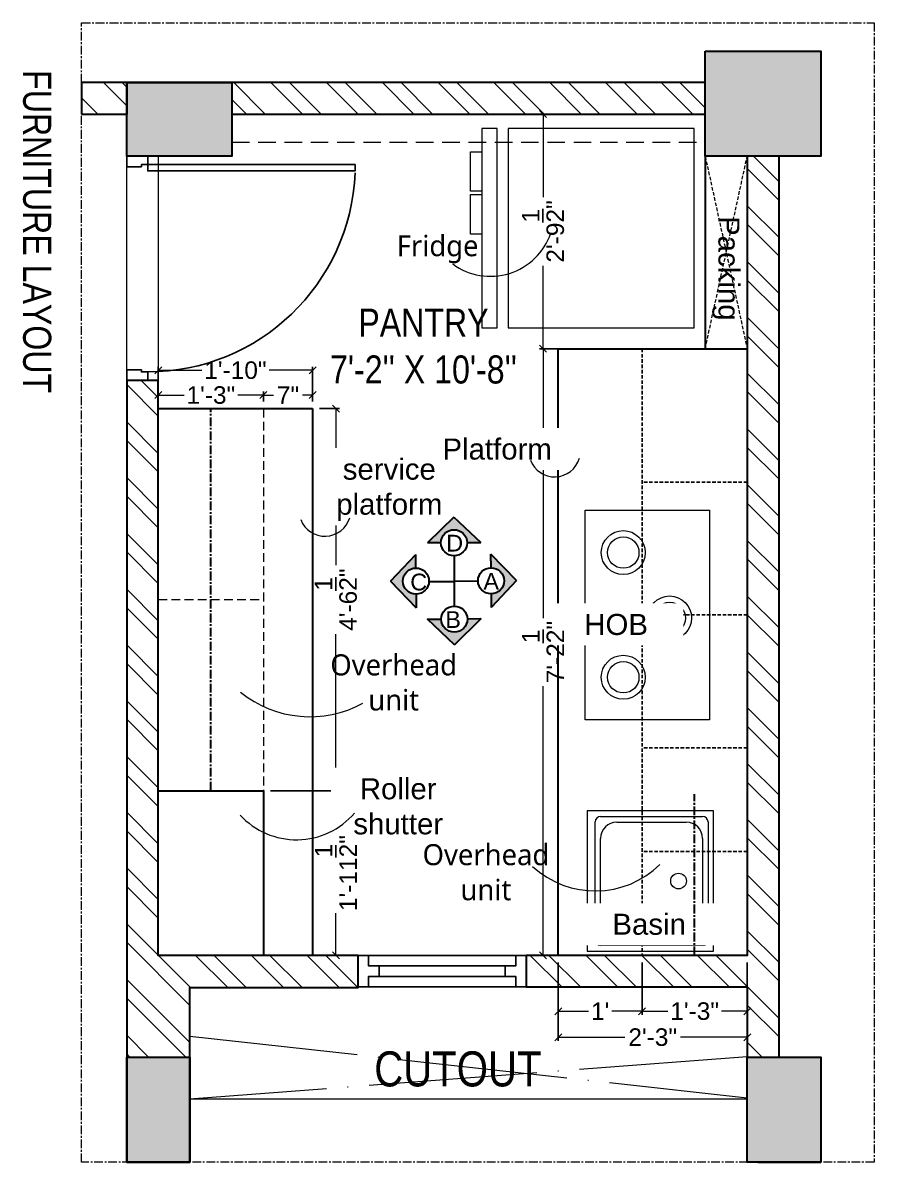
# Model space of a CAD drawing. Header units: millimetres. Extents: x 56222 to 3066687, y -650199 to -121287.
# Drawn here: x 128738.1 to 128859.5, y -184222.3 to -184059.8 of the extents above; entities that cross this region are included whole.
import ezdxf

# ---------------------------------------------------------------- set-up
doc = ezdxf.new("R2010")
doc.units = ezdxf.units.MM
doc.header["$MEASUREMENT"] = 0
doc.header["$PDMODE"] = 35
for name, pattern in [('ACAD_ISO02W100', [15, 12, -3]), ('ACAD_ISO04W100', [30, 24, -3, 0, -3]), ('CENTER', [2, 1.25, -0.25, 0.25, -0.25]), ('DASHED', [0.75, 0.5, -0.25]), ('DASHED2', [0.375, 0.25, -0.125]), ('HIDDEN', [0.375, 0.25, -0.125])]:
    doc.linetypes.add(name, pattern=pattern)
doc.layers.get('Defpoints').update_dxf_attribs({"color": 220})
for name, color, linetype in [('AR DOOR', 40, 'Continuous'), ('AR ELE-5', 134, 'Continuous'), ('AR HATCH-7', 7, 'Continuous')]:
    doc.layers.add(name, color=color, linetype=linetype)
for name, color, linetype, lineweight in [('COLUMN', 1, 'Continuous', 30), ('dim05', 1, 'Continuous', 13), ('Electrical', 84, 'Continuous', 30), ('FIRST FLOOR', 7, 'Continuous', 9), ('FIRST FLOOR ( TEXT )', 7, 'Continuous', 9), ('FIRST FLOOR_( PLine )_', 251, 'Continuous', 30), ('FUR1', 1, 'Continuous', 0), ('FURNITURE', 32, 'Continuous', 9), ('GROUND FLOOR', 7, 'Continuous', 9), ('hatch-wall', 8, 'Continuous', 9), ('Labelling', 1, 'Continuous', 25), ('Text', 7, 'Continuous', 15), ('wall', 7, 'Continuous', 30), ('WALL Dimensions', 1, 'Continuous', 0)]:
    doc.layers.add(name, color=color, linetype=linetype, lineweight=lineweight)
doc.layers.add('XX~SLAB ( PLINE )', color=251, linetype='Continuous', plot=False)
doc.styles.add('Arial', font='arial.ttf')
doc.styles.add("Cn_BT_0'-0", font='swissc.ttf')
doc.styles.add('KATHA', font='swissc.ttf')
doc.styles.get("Standard").update_dxf_attribs({"font": 'arial.ttf', "height": 6})
doc.dimstyles.new('ISO-25', dxfattribs={"dimtxt": 2.5, "dimasz": 1, "dimexe": 0.5, "dimexo": 1, "dimtad": 0, "dimdec": 1, "dimlunit": 4, "dimtxsty": 'Standard', "dimblk": 'OBLIQUE', "dimcen": 2.5, "dimclrd": 1, "dimclre": 1, "dimclrt": 5, "dimadec": 0, "dimazin": 0, "dimtfac": 1, "dimtdec": 1, "dimtmove": 0, "dimatfit": 3, "dimfxl": 1, "dimlwd": -1, "dimarcsym": 0})

# ---------------------------------------------------------------- blocks, each defined once
blk = doc.blocks.new('*U184')
for points in [[(-1025.5, 0), (-985.5, 0), (-985.5, 30), (-975.5, 30), (-975.5, 100), (-1025.5, 100)], [(40, 0), (0, 0), (0, 30), (-10, 30), (-10, 100), (40, 100)], [(0, 0), (0, -985.5), (-30, -985.5), (-30, 0)]]:
    blk.add_lwpolyline(points, close=True)
at = {"layer": 'AR ELE-5', "linetype": 'ByBlock', "ltscale": 15}
blk.add_arc((1.4, 0.6), 987, 180.0347, 267.627, dxfattribs=at)
blk = doc.blocks.new('_Oblique')
at = {"layer": 'wall', "color": 0, "lineweight": -2}
blk.add_line((-0.5, -0.5), (0.5, 0.5), dxfattribs=at)
blk = doc.blocks.new('*D369')
at = {"layer": 'Defpoints', "color": 0, "lineweight": 30, "transparency": 16777216}
for p in [(128817.93, -184106.27), (128812.27, -184192.8), (128814.43, -184192.8)]:
    blk.add_point(p, dxfattribs=at)
at = {"layer": 'dim05', "color": 1, "linetype": 'Continuous', "lineweight": -2, "transparency": 16777216}
for p, q in [((128816.93, -184106.27), (128811.77, -184106.27)), ((128813.43, -184192.8), (128811.77, -184192.8))]:
    blk.add_line(p, q, dxfattribs=at)
at = {"layer": 'dim05', "color": 1, "linetype": 'Continuous', "transparency": 16777216}
for p, q in [((128812.27, -184106.27), (128812.27, -184144.69)), ((128812.27, -184192.8), (128812.27, -184154.38))]:
    blk.add_line(p, q, dxfattribs=at)
at = {"layer": 'dim05', "color": 1, "transparency": 16777216}
for p, rotation in [((128812.27, -184106.27), 90), ((128812.27, -184192.8), 270)]:
    blk.add_blockref('_Oblique', p, dxfattribs=dict(at, rotation=rotation))
at = {"layer": 'dim05', "color": 5, "lineweight": 25, "transparency": 16777216, "insert": (128812.27, -184149.53), "char_height": 2.5, "attachment_point": 5, "rotation": 90, "style": 'Arial'}
blk.add_mtext('7\'-2{\\H1x;\\S1/2;}"', dxfattribs=at)
blk = doc.blocks.new('*D361')
at = {"layer": 'Defpoints', "color": 0, "lineweight": 30, "transparency": 16777216}
for p in [(128826.39, -184192.8), (128841.39, -184192.8), (128841.39, -184200.76)]:
    blk.add_point(p, dxfattribs=at)
at = {"layer": 'dim05', "color": 1, "linetype": 'Continuous', "lineweight": -2, "transparency": 16777216}
for p, q in [((128826.39, -184193.8), (128826.39, -184201.26)), ((128841.39, -184193.8), (128841.39, -184201.26))]:
    blk.add_line(p, q, dxfattribs=at)
at = {"layer": 'dim05', "color": 1, "linetype": 'Continuous', "transparency": 16777216}
for p, q in [((128826.39, -184200.76), (128830.06, -184200.76)), ((128841.39, -184200.76), (128837.72, -184200.76))]:
    blk.add_line(p, q, dxfattribs=at)
at = {"layer": 'dim05', "color": 1, "transparency": 16777216, "rotation": 180}
blk.add_blockref('_Oblique', (128826.39, -184200.76), dxfattribs=at)
at = {"layer": 'dim05', "color": 1, "transparency": 16777216}
blk.add_blockref('_Oblique', (128841.39, -184200.76), dxfattribs=at)
at = {"layer": 'dim05', "color": 5, "lineweight": 25, "transparency": 16777216, "insert": (128833.89, -184200.76), "char_height": 2.5, "attachment_point": 5, "style": 'Arial'}
blk.add_mtext('1\'-3"', dxfattribs=at)
blk = doc.blocks.new('*D362')
at = {"layer": 'Defpoints', "color": 0, "lineweight": 30, "transparency": 16777216}
for p in [(128814.43, -184192.8), (128826.39, -184192.8), (128814.43, -184200.76)]:
    blk.add_point(p, dxfattribs=at)
at = {"layer": 'dim05', "color": 1, "linetype": 'Continuous', "lineweight": -2, "transparency": 16777216}
for p, q in [((128814.43, -184193.8), (128814.43, -184201.26)), ((128826.39, -184193.8), (128826.39, -184201.26))]:
    blk.add_line(p, q, dxfattribs=at)
at = {"layer": 'dim05', "color": 1, "linetype": 'Continuous', "transparency": 16777216}
for p, q in [((128814.43, -184200.76), (128818.75, -184200.76)), ((128826.39, -184200.76), (128822.07, -184200.76))]:
    blk.add_line(p, q, dxfattribs=at)
at = {"layer": 'dim05', "color": 1, "transparency": 16777216, "rotation": 180}
blk.add_blockref('_Oblique', (128814.43, -184200.76), dxfattribs=at)
at = {"layer": 'dim05', "color": 1, "transparency": 16777216}
blk.add_blockref('_Oblique', (128826.39, -184200.76), dxfattribs=at)
at = {"layer": 'dim05', "color": 5, "lineweight": 25, "transparency": 16777216, "insert": (128820.41, -184200.76), "char_height": 2.5, "attachment_point": 5, "style": 'Arial'}
blk.add_mtext("1'", dxfattribs=at)
blk = doc.blocks.new('*D363')
at = {"layer": 'Defpoints', "color": 0, "lineweight": 30, "transparency": 16777216}
for p in [(128757.39, -184109.33), (128757.39, -184114.8), (128779.39, -184114.8)]:
    blk.add_point(p, dxfattribs=at)
at = {"layer": 'dim05', "color": 1, "linetype": 'Continuous', "lineweight": -2, "transparency": 16777216}
for p, q in [((128757.39, -184113.8), (128757.39, -184108.83)), ((128779.39, -184113.8), (128779.39, -184108.83))]:
    blk.add_line(p, q, dxfattribs=at)
at = {"layer": 'dim05', "color": 1, "linetype": 'Continuous', "transparency": 16777216}
for p, q in [((128757.39, -184109.33), (128763.58, -184109.33)), ((128779.39, -184109.33), (128773.19, -184109.33))]:
    blk.add_line(p, q, dxfattribs=at)
at = {"layer": 'dim05', "color": 1, "transparency": 16777216, "rotation": 180}
blk.add_blockref('_Oblique', (128757.39, -184109.33), dxfattribs=at)
at = {"layer": 'dim05', "color": 1, "transparency": 16777216}
blk.add_blockref('_Oblique', (128779.39, -184109.33), dxfattribs=at)
at = {"layer": 'dim05', "color": 5, "lineweight": 25, "transparency": 16777216, "insert": (128768.39, -184109.33), "char_height": 2.5, "attachment_point": 5, "style": 'Arial'}
blk.add_mtext('1\'-10"', dxfattribs=at)
blk = doc.blocks.new('*D364')
at = {"layer": 'Defpoints', "color": 0, "lineweight": 30, "transparency": 16777216}
for p in [(128757.39, -184112.88), (128757.39, -184114.8), (128772.39, -184114.8)]:
    blk.add_point(p, dxfattribs=at)
at = {"layer": 'dim05', "color": 1, "linetype": 'Continuous', "lineweight": -2, "transparency": 16777216}
for p, q in [((128757.39, -184113.8), (128757.39, -184112.38)), ((128772.39, -184113.8), (128772.39, -184112.38))]:
    blk.add_line(p, q, dxfattribs=at)
at = {"layer": 'dim05', "color": 1, "linetype": 'Continuous', "transparency": 16777216}
for p, q in [((128757.39, -184112.88), (128761.06, -184112.88)), ((128772.39, -184112.88), (128768.72, -184112.88))]:
    blk.add_line(p, q, dxfattribs=at)
at = {"layer": 'dim05', "color": 1, "transparency": 16777216, "rotation": 180}
blk.add_blockref('_Oblique', (128757.39, -184112.88), dxfattribs=at)
at = {"layer": 'dim05', "color": 1, "transparency": 16777216}
blk.add_blockref('_Oblique', (128772.39, -184112.88), dxfattribs=at)
at = {"layer": 'dim05', "color": 5, "lineweight": 25, "transparency": 16777216, "insert": (128764.89, -184112.88), "char_height": 2.5, "attachment_point": 5, "style": 'Arial'}
blk.add_mtext('1\'-3"', dxfattribs=at)
blk = doc.blocks.new('*D365')
at = {"layer": 'Defpoints', "color": 0, "lineweight": 30, "transparency": 16777216}
for p in [(128779.39, -184112.88), (128772.39, -184114.8), (128779.39, -184114.8)]:
    blk.add_point(p, dxfattribs=at)
at = {"layer": 'dim05', "color": 1, "linetype": 'Continuous', "lineweight": -2, "transparency": 16777216}
for p, q in [((128772.39, -184113.8), (128772.39, -184112.38)), ((128779.39, -184113.8), (128779.39, -184112.38))]:
    blk.add_line(p, q, dxfattribs=at)
at = {"layer": 'dim05', "color": 1, "linetype": 'Continuous', "transparency": 16777216}
for p, q in [((128772.39, -184112.88), (128773.83, -184112.88)), ((128779.39, -184112.88), (128777.94, -184112.88))]:
    blk.add_line(p, q, dxfattribs=at)
at = {"layer": 'dim05', "color": 1, "transparency": 16777216, "rotation": 180}
blk.add_blockref('_Oblique', (128772.39, -184112.88), dxfattribs=at)
at = {"layer": 'dim05', "color": 1, "transparency": 16777216}
blk.add_blockref('_Oblique', (128779.39, -184112.88), dxfattribs=at)
at = {"layer": 'dim05', "color": 5, "lineweight": 25, "transparency": 16777216, "insert": (128775.89, -184112.88), "char_height": 2.5, "attachment_point": 5, "style": 'Arial'}
blk.add_mtext('7"', dxfattribs=at)
blk = doc.blocks.new('*D366')
at = {"layer": 'Defpoints', "color": 0, "lineweight": 30, "transparency": 16777216}
for p in [(128772.39, -184169.3), (128779.39, -184192.8), (128782.72, -184192.8)]:
    blk.add_point(p, dxfattribs=at)
at = {"layer": 'dim05', "color": 1, "linetype": 'Continuous', "lineweight": -2, "transparency": 16777216}
for p, q in [((128773.39, -184169.3), (128783.22, -184169.3)), ((128780.39, -184192.8), (128783.22, -184192.8))]:
    blk.add_line(p, q, dxfattribs=at)
at = {"layer": 'dim05', "color": 1, "linetype": 'Continuous', "transparency": 16777216}
for p, q in [((128782.72, -184169.3), (128782.72, -184175.33)), ((128782.72, -184192.8), (128782.72, -184186.76))]:
    blk.add_line(p, q, dxfattribs=at)
at = {"layer": 'dim05', "color": 1, "transparency": 16777216}
for p, rotation in [((128782.72, -184169.3), 90), ((128782.72, -184192.8), 270)]:
    blk.add_blockref('_Oblique', p, dxfattribs=dict(at, rotation=rotation))
at = {"layer": 'dim05', "color": 5, "lineweight": 25, "transparency": 16777216, "insert": (128782.72, -184181.05), "char_height": 2.5, "attachment_point": 5, "rotation": 90, "style": 'Arial'}
blk.add_mtext('1\'-11{\\H1x;\\S1/2;}"', dxfattribs=at)
blk = doc.blocks.new('*D367')
at = {"layer": 'Defpoints', "color": 0, "lineweight": 30, "transparency": 16777216}
for p in [(128779.39, -184114.8), (128782.72, -184114.8), (128772.39, -184169.3)]:
    blk.add_point(p, dxfattribs=at)
at = {"layer": 'dim05', "color": 1, "linetype": 'Continuous', "lineweight": -2, "transparency": 16777216}
for p, q in [((128780.39, -184114.8), (128783.22, -184114.8)), ((128773.39, -184169.3), (128783.22, -184169.3))]:
    blk.add_line(p, q, dxfattribs=at)
at = {"layer": 'dim05', "color": 1, "linetype": 'Continuous', "transparency": 16777216}
for p, q in [((128782.72, -184114.8), (128782.72, -184137.14)), ((128782.72, -184169.3), (128782.72, -184146.96))]:
    blk.add_line(p, q, dxfattribs=at)
at = {"layer": 'dim05', "color": 1, "transparency": 16777216}
for p, rotation in [((128782.72, -184114.8), 90), ((128782.72, -184169.3), 270)]:
    blk.add_blockref('_Oblique', p, dxfattribs=dict(at, rotation=rotation))
at = {"layer": 'dim05', "color": 5, "lineweight": 25, "transparency": 16777216, "insert": (128782.72, -184142.05), "char_height": 2.5, "attachment_point": 5, "rotation": 90, "style": 'Arial'}
blk.add_mtext('4\'-6{\\H1x;\\S1/2;}"', dxfattribs=at)
blk = doc.blocks.new('*D368')
at = {"layer": 'Defpoints', "color": 0, "lineweight": 30, "transparency": 16777216}
for p in [(128814.43, -184192.8), (128841.39, -184193.8), (128814.43, -184204.47)]:
    blk.add_point(p, dxfattribs=at)
at = {"layer": 'dim05', "color": 1, "linetype": 'Continuous', "lineweight": -2, "transparency": 16777216}
for p, q in [((128814.43, -184193.8), (128814.43, -184204.97)), ((128841.39, -184194.8), (128841.39, -184204.97))]:
    blk.add_line(p, q, dxfattribs=at)
at = {"layer": 'dim05', "color": 1, "linetype": 'Continuous', "transparency": 16777216}
for p, q in [((128814.43, -184204.47), (128823.94, -184204.47)), ((128841.39, -184204.47), (128831.88, -184204.47))]:
    blk.add_line(p, q, dxfattribs=at)
at = {"layer": 'dim05', "color": 1, "transparency": 16777216, "rotation": 180}
blk.add_blockref('_Oblique', (128814.43, -184204.47), dxfattribs=at)
at = {"layer": 'dim05', "color": 1, "transparency": 16777216}
blk.add_blockref('_Oblique', (128841.39, -184204.47), dxfattribs=at)
at = {"layer": 'dim05', "color": 5, "lineweight": 25, "transparency": 16777216, "insert": (128827.91, -184204.47), "char_height": 2.5, "attachment_point": 5, "style": 'Arial'}
blk.add_mtext('2\'-3"', dxfattribs=at)
blk = doc.blocks.new('*D370')
at = {"layer": 'Defpoints', "color": 0, "lineweight": 30, "transparency": 16777216}
for p in [(128812.27, -184072.8), (128814.43, -184072.8), (128814.43, -184106.27)]:
    blk.add_point(p, dxfattribs=at)
at = {"layer": 'dim05', "color": 1, "linetype": 'Continuous', "lineweight": -2, "transparency": 16777216}
for p, q in [((128813.43, -184072.8), (128811.77, -184072.8)), ((128813.43, -184106.27), (128811.77, -184106.27))]:
    blk.add_line(p, q, dxfattribs=at)
at = {"layer": 'dim05', "color": 1, "linetype": 'Continuous', "transparency": 16777216}
for p, q in [((128812.27, -184072.8), (128812.27, -184084.65)), ((128812.27, -184106.27), (128812.27, -184094.42))]:
    blk.add_line(p, q, dxfattribs=at)
at = {"layer": 'dim05', "color": 1, "transparency": 16777216}
for p, rotation in [((128812.27, -184072.8), 90), ((128812.27, -184106.27), 270)]:
    blk.add_blockref('_Oblique', p, dxfattribs=dict(at, rotation=rotation))
at = {"layer": 'dim05', "color": 5, "lineweight": 25, "transparency": 16777216, "insert": (128812.27, -184089.53), "char_height": 2.5, "attachment_point": 5, "rotation": 90, "style": 'Arial'}
blk.add_mtext('2\'-9{\\H1x;\\S1/2;}"', dxfattribs=at)

msp = doc.modelspace()

# ---------------------------------------------------------------- hatches: boundary and pattern name
at = {"layer": 'FURNITURE', "linetype": 'CENTER', "lineweight": 15, "true_color": 0x636466}
h = msp.add_hatch(dxfattribs=at)
h.set_pattern_fill('AR-CONC', color=251, angle=-90)
h.set_pattern_definition([(320, (313193.8996, -50876.724), (-0.62752135, -7.17260183), [0.75, -8.25]), (265, (313193.9, -50876.724), (7.52192134, 1.38751334), [0.6, -6.6]), (10.4514445, (313193.8474, -50877.3215), (6.8943999, -5.78508847), [0.63740192, -7.01142112]), (316.1842, (313195.9, -50876.724), (-1.6551928, -10.6724133), [1.125, -12.375]), (6.6356355, (313195.762, -50877.613), (9.741186, -9.34661946), [0.9561034, -10.5171376]), (261.184164, (313195.9, -50876.724), (9.741186, -9.34661945), [0.9, -9.9]), (291, (313195.3996, -50877.724), (-4.0261889, -5.96907052), [0.75, -8.25]), (236, (313195.4, -50877.724), (7.25150045, -2.43315332), [0.6, -6.6]), (341.4514447, (313195.064, -50878.221), (3.22531153, -8.40222377), [0.6374019, -7.01142112]), (307.5, (313193.8996, -50876.7238), (3.328938538, -0.121598553), [0, -6.52, 0, -6.7, 0, -6.625]), (277.5, (313193.8996, -50876.7238), (3.94411712, -2.630695374), [0, -3.82, 0, -6.37, 0, -2.525]), (237.5, (313193.8996, -50874.4938), (-0.225548717, -5.338224362), [0, -2.5, 0, -7.8, 0, -10.35]), (227.5, (313193.8996, -50873.494), (1.00104982, -5.83186169), [0, -3.25, 0, -5.18, 0, -7.35])])
h.paths.add_polyline_path([(128767.89, -184078.8), (128767.89, -184068.3), (128752.89, -184068.3), (128752.89, -184078.8), (128755.89, -184078.8)])
h.paths.add_polyline_path([(128851.89, -184078.8), (128851.89, -184063.8), (128835.39, -184063.8), (128835.39, -184078.8)])
h.paths.add_polyline_path([(128851.89, -184222.3), (128851.89, -184207.3), (128841.38, -184207.3), (128841.38, -184222.3)])
h.paths.add_polyline_path([(128761.89, -184222.3), (128761.89, -184207.3), (128752.89, -184207.3), (128752.89, -184222.3), (128757.39, -184222.3)])
at = {"layer": 'hatch-wall', "linetype": 'CENTER', "lineweight": 15}
h = msp.add_hatch(dxfattribs=at)
h.set_pattern_fill('ANSI32', color=256, scale=15, angle=-90)
h.set_pattern_definition([(315, (313193.8996, -50876.724), (3.97747564, 3.97747564), []), (315, (313193.8996, -50879.3755), (3.97747564, 3.97747564), [])])
h.paths.add_polyline_path([(128835.39, -184072.8), (128835.39, -184068.3), (128767.89, -184068.3), (128767.89, -184072.8)])
h.paths.add_polyline_path([(128845.89, -184207.3), (128845.89, -184078.8), (128841.39, -184078.8), (128841.39, -184192.8), (128814.43, -184192.8), (128809.88, -184192.8), (128809.88, -184197.3), (128841.39, -184197.3), (128841.39, -184207.3)])
h.paths.add_polyline_path([(128785.88, -184197.38), (128785.88, -184192.8), (128757.39, -184192.8), (128757.39, -184169.3), (128757.39, -184114.8), (128757.39, -184110.8), (128752.89, -184110.8), (128752.89, -184207.3), (128761.89, -184207.3), (128761.89, -184197.38)])
h.paths.add_polyline_path([(128752.89, -184072.8), (128752.89, -184068.3), (128746.45, -184068.3), (128746.45, -184072.8)])

# ---------------------------------------------------------------- linework, layer by layer
at = {"layer": 'COLUMN', "transparency": 33554687}
for points in [[(128835.39, -184063.8), (128851.89, -184063.8), (128851.89, -184078.8), (128835.39, -184078.8)], [(128767.89, -184068.3), (128767.89, -184078.8), (128752.89, -184078.8), (128752.89, -184068.3)], [(128752.89, -184207.3), (128761.89, -184207.3), (128761.89, -184222.3), (128752.89, -184222.3)], [(128841.38, -184207.3), (128851.89, -184207.3), (128851.89, -184222.3), (128841.38, -184222.3)]]:
    msp.add_lwpolyline(points, close=True, dxfattribs=at)
at = {"layer": 'FIRST FLOOR', "transparency": 33554687}
for p, q in [((128752.89, -184068.3), (128752.89, -184072.3)), ((128752.89, -184114.3), (128752.89, -184222.3)), ((128757.39, -184114.3), (128757.39, -184192.8)), ((128759.42, -184192.8), (128841.39, -184192.8)), ((128809.88, -184192.8), (128809.88, -184197.3)), ((128841.38, -184213.3), (128761.89, -184213.3))]:
    msp.add_line(p, q, dxfattribs=at)
at = {"layer": 'FIRST FLOOR_( PLine )_', "transparency": 33554687}
for p, q in [((128835.39, -184068.3), (128752.89, -184068.3)), ((128752.89, -184068.3), (128752.89, -184072.3)), ((128767.89, -184072.8), (128835.39, -184072.8)), ((128841.39, -184078.8), (128841.39, -184192.8)), ((128845.89, -184078.8), (128845.89, -184207.3)), ((128841.39, -184192.8), (128809.88, -184192.8)), ((128809.88, -184192.8), (128809.88, -184197.3)), ((128809.88, -184197.3), (128841.39, -184197.3)), ((128841.39, -184197.3), (128841.39, -184207.28)), ((128842.89, -184222.3), (128851.89, -184222.3))]:
    msp.add_line(p, q, dxfattribs=at)
for points in [[(128746.45, -184072.8), (128752.89, -184072.8), (128752.89, -184068.3), (128746.45, -184068.3)], [(128746.45, -184072.8), (128752.89, -184072.8), (128752.89, -184068.3), (128746.45, -184068.3)], [(128757.39, -184110.8), (128752.89, -184110.8), (128752.89, -184222.3), (128757.39, -184222.3), (128761.89, -184222.3), (128761.89, -184197.38), (128785.88, -184197.38), (128785.88, -184192.8), (128757.39, -184192.8)]]:
    msp.add_lwpolyline(points, close=True, dxfattribs=at)
msp.add_lwpolyline([(128835.39, -184068.3), (128752.89, -184068.3), (128752.89, -184072.8)], dxfattribs=at)
at = {"layer": 'FUR1', "color": 252, "true_color": 0x939598}
for centre, radius, start, end in [((128804.76, -184086.81, 0), 9.12, 233.822, 340.8402), ((128779.02, -184143), 15.75, 231.0279, 298.6733), ((128819.71, -184170.43, -1.24), 13.17, 227.2388, 314.5317)]:
    msp.add_arc(centre, radius, start, end, dxfattribs=at)
at = {"layer": 'FURNITURE', "lineweight": 30}
msp.add_line((128835.39, -184078.8), (128835.39, -184106.27), dxfattribs=at)
at = {"layer": 'FURNITURE', "linetype": 'DASHED', "lineweight": 15}
for p, q in [((128835.39, -184078.8), (128841.39, -184106.27)), ((128835.39, -184106.27), (128841.39, -184078.8))]:
    msp.add_line(p, q, dxfattribs=at)
at = {"layer": 'FURNITURE', "linetype": 'DASHED', "lineweight": 25}
for p, q in [((128826.39, -184106.27), (128826.39, -184192.8)), ((128841.39, -184125.27), (128826.39, -184125.27)), ((128841.39, -184144.23), (128826.39, -184144.23)), ((128841.39, -184163.18), (128826.39, -184163.18)), ((128841.39, -184177.99), (128826.39, -184177.99))]:
    msp.add_line(p, q, dxfattribs=at)
at = {"layer": 'FURNITURE', "color": 3, "linetype": 'CENTER', "lineweight": 30}
msp.add_line((128764.89, -184169.3), (128764.89, -184114.8), dxfattribs=at)
at = {"layer": 'FURNITURE', "linetype": 'HIDDEN', "lineweight": 18, "ltscale": 5}
for p, q in [((128772.39, -184114.8), (128772.39, -184169.3)), ((128757.39, -184142.05), (128772.39, -184142.05))]:
    msp.add_line(p, q, dxfattribs=at)
at = {"layer": 'FURNITURE'}
for p, q in [((128818.57, -184172.19), (128818.57, -184192.19)), ((128836.57, -184172.19), (128818.57, -184172.19)), ((128820.48, -184172.98), (128835.02, -184172.98)), ((128836.57, -184192.19), (128836.57, -184172.19)), ((128819.71, -184190.6), (128819.71, -184173.75)), ((128822.8, -184173.79), (128832.7, -184173.79)), ((128835.8, -184173.75), (128835.8, -184190.6)), ((128820.48, -184188.28), (128820.48, -184176.11)), ((128835.02, -184176.11), (128835.02, -184188.28)), ((128835.02, -184191.38), (128820.48, -184191.38)), ((128832.7, -184190.6), (128822.8, -184190.6)), ((128818.57, -184192.19), (128836.57, -184192.19))]:
    msp.add_line(p, q, dxfattribs=at)
at = {"layer": 'FURNITURE', "color": 9, "linetype": 'CENTER', "lineweight": 15, "true_color": 0xc7c8ca}
msp.add_lwpolyline([(128746.45, -184222.3), (128746.45, -184059.77), (128859.5, -184059.77), (128859.5, -184222.3)], close=True, dxfattribs=at)
at = {"layer": 'FURNITURE'}
for points in [[(128803.52, -184103.27), (128805.73, -184103.27), (128805.73, -184074.86), (128803.52, -184074.86)], [(128807.28, -184103.27), (128833.84, -184103.27), (128833.84, -184074.86), (128807.28, -184074.86)], [(128835.99, -184129.27), (128835.99, -184159.19), (128818.28, -184159.19), (128818.28, -184129.27)]]:
    msp.add_lwpolyline(points, close=True, dxfattribs=at)
at = {"layer": 'FURNITURE', "flags": 128}
for points in [[(128803.52, -184083.8), (128801.94, -184083.8), (128801.94, -184078.18), (128803.52, -184078.18)], [(128803.52, -184089.91), (128801.94, -184089.91), (128801.94, -184084.28), (128803.52, -184084.28)]]:
    msp.add_lwpolyline(points, dxfattribs=at)
at = {"layer": 'FURNITURE', "lineweight": 30}
for points in [[(128841.39, -184106.27), (128841.39, -184192.8), (128814.43, -184192.8), (128814.43, -184106.27)], [(128779.39, -184114.8), (128779.39, -184192.8), (128757.39, -184192.8), (128757.39, -184114.8)], [(128772.39, -184169.3), (128772.39, -184192.8), (128757.39, -184192.8), (128757.39, -184169.3)]]:
    msp.add_lwpolyline(points, close=True, dxfattribs=at)
at = {"layer": 'FURNITURE'}
for centre, radius in [((128823.71, -184135.34), 3.14), ((128823.71, -184135.34), 2.24), ((128830.32, -184144.67), 3.14), ((128830.32, -184144.67), 2.24), ((128823.71, -184153.12), 3.14), ((128823.71, -184153.12), 2.24), ((128831.59, -184182.19), 1.12)]:
    msp.add_circle(centre, radius, dxfattribs=at)
for centre, radius, start, end in [((128820.48, -184173.75), 0.775, 90, 180), ((128835.02, -184173.75), 0.775, 0, 90), ((128822.8, -184176.11), 2.32, 90, 180), ((128832.7, -184176.11), 2.32, 0, 90), ((128822.8, -184188.28), 2.32, 180, 270), ((128832.7, -184188.28), 2.32, 270, 0), ((128820.48, -184190.6), 0.775, 180, 270), ((128835.02, -184190.6), 0.775, 270, 0)]:
    msp.add_arc(centre, radius, start, end, dxfattribs=at)
at = {"layer": 'GROUND FLOOR', "color": 1, "linetype": 'ACAD_ISO04W100', "transparency": 33554687}
for p, q in [((128761.89, -184204.3), (128841.38, -184213.13)), ((128841.39, -184207.28), (128761.89, -184213.3))]:
    msp.add_line(p, q, dxfattribs=at)
at = {"layer": 'Labelling', "color": 251, "linetype": 'DASHED2', "lineweight": 0, "ltscale": 10, "true_color": 0x636466, "transparency": 33554687}
msp.add_line((128767.89, -184076.8), (128835.39, -184076.8), dxfattribs=at)
at = {"layer": 'Labelling', "color": 251, "linetype": 'ACAD_ISO02W100', "lineweight": 0, "ltscale": 10, "true_color": 0x636466, "transparency": 33554687}
msp.add_lwpolyline([(128757.39, -184110.8), (128752.89, -184110.8), (128752.89, -184078.8), (128757.39, -184078.8)], close=True, dxfattribs=at)
at = {"layer": 'Text', "color": 18, "lineweight": 30, "true_color": 0x000000}
for p, q in [((128799.58, -184135.79), (128799.61, -184142.97)), ((128808.5, -184139.34), (128804.87, -184143.16)), ((128790.49, -184139.41), (128794.16, -184143.2)), ((128796, -184139.45), (128799.59, -184139.44)), ((128803, -184139.43), (128799.59, -184139.44)), ((128794.15, -184141.26), (128794.16, -184143.2)), ((128804.86, -184141.21), (128804.87, -184143.16))]:
    msp.add_line(p, q, dxfattribs=at)
for points in [[(128799.63, -184148.48), (128795.81, -184144.84), (128797.76, -184144.83)], [(128799.63, -184148.48), (128803.41, -184144.81), (128801.47, -184144.82)]]:
    msp.add_lwpolyline(points, dxfattribs=at)
for centre in [(128794.14, -184139.4), (128804.85, -184139.36), (128799.61, -184144.83)]:
    msp.add_circle(centre, 1.86, dxfattribs=at)
at = {"layer": 'WALL Dimensions', "color": 18, "lineweight": 30, "true_color": 0x000000}
for p, q in [((128797.72, -184133.94), (128795.77, -184133.94)), ((128801.43, -184133.92), (128803.37, -184133.91)), ((128790.49, -184139.41), (128794.13, -184135.6)), ((128794.14, -184137.54), (128794.13, -184135.6)), ((128804.85, -184137.5), (128804.84, -184135.56)), ((128808.5, -184139.34), (128804.84, -184135.56))]:
    msp.add_line(p, q, dxfattribs=at)
at = {"layer": 'XX~SLAB ( PLINE )', "transparency": 33554687}
msp.add_lwpolyline([(128809.88, -184192.8), (128808.38, -184192.8), (128808.38, -184194.3), (128806.88, -184194.3), (128806.88, -184195.8), (128788.88, -184195.8), (128788.88, -184194.3), (128787.38, -184194.3), (128787.38, -184192.8), (128785.88, -184192.8), (128785.88, -184197.3), (128787.38, -184197.3), (128787.38, -184195.8), (128788.88, -184195.8), (128788.88, -184194.3), (128806.88, -184194.3), (128806.88, -184195.8), (128808.38, -184195.8), (128808.38, -184197.3), (128809.88, -184197.3), (128809.88, -184192.8), (128785.88, -184192.8), (128785.88, -184197.3), (128809.88, -184197.3)], close=True, dxfattribs=at)

# ---------------------------------------------------------------- block references
at = {"layer": 'AR DOOR', "linetype": 'ByBlock', "lineweight": -2, "transparency": 33554687, "extrusion": (0, 0, -1), "xscale": -0.02999999999996949, "yscale": 0.02999999999996949, "zscale": -0.02999999999996949, "rotation": 270}
msp.add_blockref('*U184', (-128755.89, -184080), dxfattribs=at)

# ---------------------------------------------------------------- texts
at = {"layer": 'Electrical', "color": 1, "insert": (128840.28, -184102.25), "char_height": 3, "attachment_point": 3, "rotation": 270}
msp.add_mtext_dynamic_manual_height_columns('Packing', width=72.3624, gutter_width=1, heights=[3.83], dxfattribs=at)
at = {"layer": 'FIRST FLOOR ( TEXT )', "transparency": 33554687, "insert": (128740.09, -184089.56), "char_height": 4, "attachment_point": 5, "rotation": 270, "style": 'KATHA'}
msp.add_mtext('FURNITURE LAYOUT', dxfattribs=at)
at = {"layer": 'FIRST FLOOR ( TEXT )', "transparency": 33554687, "insert": (128795.21, -184105.91), "char_height": 4, "attachment_point": 5, "style": 'KATHA'}
msp.add_mtext("PANTRY\\P7'-2'' X 10'-8''", dxfattribs=at)
at = {"layer": 'FIRST FLOOR ( TEXT )', "color": 1, "transparency": 33554687, "insert": (128800.12, -184209.02), "char_height": 5, "attachment_point": 5, "style": "Cn_BT_0'-0"}
msp.add_mtext('CUTOUT', dxfattribs=at)
at = {"layer": 'Labelling', "color": 1, "char_height": 3, "width": 16.1646, "attachment_point": 5, "style": 'Arial'}
for s, insert in [('{\\fMalgun Gothic|b0|i0|c0|p34;Fridge}', (128797.23, -184092.07)), ('{\\fMalgun Gothic|b0|i0|c0|p34;Overhead\\Punit}', (128790.96, -184153.88)), ('{\\fMalgun Gothic|b0|i0|c0|p34;Overhead\\Punit}', (128804.12, -184180.95))]:
    msp.add_mtext(s, dxfattribs=dict(at, insert=insert))
at = {"layer": 'Text', "char_height": 2.39, "rotation": 0.219}
for s, insert, attachment_point in [('D', (128798.45, -184132.8), 1), ('C', (128793.33, -184140.77), 7), ('A', (128803.75, -184138.25), 1), ('B', (128798.32, -184143.7), 1)]:
    msp.add_mtext_dynamic_manual_height_columns(s, width=5.2759, gutter_width=7.48, heights=[0], dxfattribs=dict(at, insert=insert, attachment_point=attachment_point))

# ---------------------------------------------------------------- dimensions: what is measured, and where the dimension line sits
at = {"layer": 'dim05', "color": 27, "lineweight": 25, "true_color": 0x7d5120}
for base, p1, p2, angle, picture, middle in [((128812.27, -184072.8), (128814.43, -184106.27), (128814.43, -184072.8), 90, '*D370', (128812.27, -184089.53)), ((128812.27, -184192.8), (128817.93, -184106.27), (128814.43, -184192.8), 270, '*D369', (128812.27, -184149.53)), ((128782.72, -184114.8), (128772.39, -184169.3), (128779.39, -184114.8), 270, '*D367', (128782.72, -184142.05)), ((128782.72, -184192.8), (128772.39, -184169.3), (128779.39, -184192.8), 270, '*D366', (128782.72, -184181.05))]:
    dim = msp.add_linear_dim(base=base, p1=p1, p2=p2, angle=angle, dimstyle='ISO-25', override={"dimtxsty": 'Arial'}, dxfattribs=at)
    dim.commit()
    dim.dimension.update_dxf_attribs({"geometry": picture, "text_midpoint": middle})
for base, p1, p2, picture, middle in [((128757.39, -184109.33), (128779.39, -184114.8), (128757.39, -184114.8), '*D363', (128768.39, -184109.33)), ((128757.39, -184112.88), (128772.39, -184114.8), (128757.39, -184114.8), '*D364', (128764.89, -184112.88)), ((128779.39, -184112.88), (128772.39, -184114.8), (128779.39, -184114.8), '*D365', (128775.89, -184112.88)), ((128814.43, -184200.76), (128826.39, -184192.8), (128814.43, -184192.8), '*D362', (128820.41, -184200.76)), ((128814.43, -184204.47), (128841.39, -184193.8), (128814.43, -184192.8), '*D368', (128827.91, -184204.47)), ((128841.39, -184200.76), (128826.39, -184192.8), (128841.39, -184192.8), '*D361', (128833.89, -184200.76))]:
    dim = msp.add_linear_dim(base=base, p1=p1, p2=p2, dimstyle='ISO-25', override={"dimtxsty": 'Arial'}, dxfattribs=at)
    dim.commit()
    dim.dimension.update_dxf_attribs({"geometry": picture, "text_midpoint": middle})

# ---------------------------------------------------------------- next in the draw order: texts
at = {"layer": 'Labelling', "color": 1, "char_height": 3, "width": 16.1646, "attachment_point": 5, "style": 'Arial', "bg_fill": 2}
for s, insert in [('\\A1;Platform', (128805.72, -184120.59)), ('\\A1;HOB', (128822.69, -184145.61)), ('\\A1;Roller shutter', (128791.61, -184171.55)), ('\\A1;Basin', (128827.4, -184188.37))]:
    msp.add_mtext(s, dxfattribs=dict(at, insert=insert))

# ---------------------------------------------------------------- next in the draw order: linework, layer by layer
at = {"layer": 'FUR1', "color": 252, "true_color": 0x939598}
for centre, radius, start, end in [((128813.91, -184120.85, -1.24), 3.69, 200.9633, 343.645), ((128777.09, -184165.37, -1.24), 10.93, 222.6541, 319.3167)]:
    msp.add_arc(centre, radius, start, end, dxfattribs=at)
at = {"layer": 'FURNITURE', "color": 3, "linetype": 'CENTER', "lineweight": 30}
msp.add_line((128833.89, -184192.8), (128833.89, -184169.8), dxfattribs=at)

# ---------------------------------------------------------------- next in the draw order: texts
at = {"layer": 'Labelling', "color": 1, "insert": (128790.34, -184126.39), "char_height": 3, "width": 16.1646, "attachment_point": 5, "style": 'Arial', "bg_fill": 2}
msp.add_mtext('\\A1;service platform', dxfattribs=at)

# ---------------------------------------------------------------- next in the draw order: hatches: boundary and pattern name
at = {"layer": 'AR HATCH-7', "lineweight": 30, "true_color": 0x636466, "transparency": 33554687}
h = msp.add_hatch(color=251, dxfattribs=at)
h.dxf.hatch_style = 1
edge = h.paths.add_edge_path()
edge.add_line((128803.37, -184133.91), (128801.43, -184133.92))
edge.add_arc((128799.57, -184133.93), 1.86, 360.219, 450)
edge.add_arc((128799.57, -184133.93), 1.86, 450, 540.219)
edge.add_line((128797.72, -184133.94), (128795.77, -184133.94))
edge.add_line((128795.77, -184133.94), (128799.56, -184130.28))
edge.add_line((128799.56, -184130.28), (128803.37, -184133.91))
edge = h.paths.add_edge_path()
edge.add_line((128794.13, -184135.6), (128794.14, -184137.54))
edge.add_arc((128794.14, -184139.4), 1.86, 450.219, 630.219)
edge.add_line((128794.15, -184141.26), (128794.16, -184143.2))
edge.add_line((128794.16, -184143.2), (128790.49, -184139.41))
edge.add_line((128790.49, -184139.41), (128794.13, -184135.6))
edge = h.paths.add_edge_path()
edge.add_line((128808.5, -184139.34), (128804.87, -184143.16))
edge.add_line((128804.87, -184143.16), (128804.86, -184141.22))
edge.add_arc((128804.85, -184139.36), 1.86, 270.2192, 449.9997)
edge.add_line((128804.85, -184137.5), (128804.84, -184135.56))
edge.add_line((128804.84, -184135.56), (128808.5, -184139.34))
edge = h.paths.add_edge_path()
edge.add_line((128801.47, -184144.82), (128803.41, -184144.81))
edge.add_line((128803.41, -184144.81), (128799.63, -184148.48))
edge.add_line((128799.63, -184148.48), (128795.81, -184144.84))
edge.add_line((128795.81, -184144.84), (128797.76, -184144.83))
edge.add_arc((128799.61, -184144.83), 1.86, 180.1763, 270)
edge.add_arc((128799.61, -184144.83), 1.86, 270, 360.2616)

# ---------------------------------------------------------------- next in the draw order: linework, layer by layer
at = {"layer": 'FUR1', "color": 252, "true_color": 0x939598}
msp.add_arc((128781.15, -184129.32), 3.69, 200.9633, 343.645, dxfattribs=at)
at = {"layer": 'Text', "color": 18, "lineweight": 30, "true_color": 0x000000}
msp.add_circle((128799.57, -184133.93), 1.86, dxfattribs=at)
at = {"layer": 'WALL Dimensions', "color": 18, "lineweight": 30, "true_color": 0x000000}
for q in [(128795.77, -184133.94), (128803.37, -184133.91)]:
    msp.add_line((128799.56, -184130.28), q, dxfattribs=at)

doc.saveas('drawing.dxf')
